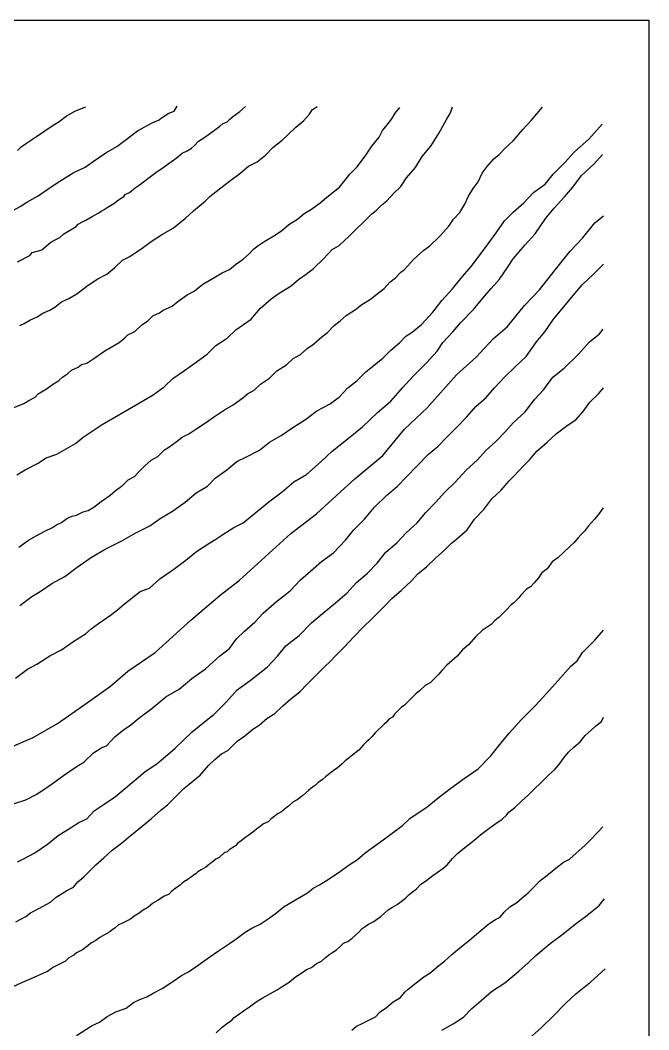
# Model space of a CAD drawing. Header units: millimetres. Extents: x 19067981 to 38137102, y 2652003 to 2652615.
# Drawn here: x 19068158.23 to 19068164.45, y 2652518.27 to 2652528.25 of the extents above; entities that cross this region are included whole.
import ezdxf

# ---------------------------------------------------------------- set-up
doc = ezdxf.new("R2010")
doc.units = ezdxf.units.MM

msp = doc.modelspace()

# ---------------------------------------------------------------- linework, layer by layer
for points in [[(19068135.9326, 2652528.2463), (19068164.4513, 2652528.2463), (19068164.4513, 2652508.0334), (19068135.9324, 2652508.0334), (19068135.9324, 2652528.2463)], [(19068158.1664, 2652524.4169), (19068158.27, 2652524.4593), (19068158.3193, 2652524.4896), (19068158.3815, 2652524.5204), (19068158.4139, 2652524.5527), (19068158.4959, 2652524.6029), (19068158.554, 2652524.6471), (19068158.6173, 2652524.6861), (19068158.6543, 2652524.7189), (19068158.7058, 2652524.7537), (19068158.7408, 2652524.787), (19068158.8071, 2652524.8168), (19068158.8395, 2652524.8445), (19068158.8945, 2652524.8584), (19068158.9723, 2652524.9086), (19068159.0721, 2652524.9794), (19068159.2147, 2652525.0609), (19068159.2687, 2652525.106), (19068159.298, 2652525.1389), (19068159.3674, 2652525.1707), (19068159.434, 2652525.2337), (19068159.4957, 2652525.2748), (19068159.5476, 2652525.3251), (19068159.6136, 2652525.3552), (19068159.649, 2652525.3814), (19068159.7385, 2652525.4215), (19068159.7925, 2652525.4677), (19068159.8873, 2652525.5312), (19068159.9541, 2652525.5687), (19068160.0405, 2652525.6375), (19068160.1024, 2652525.6737), (19068160.1657, 2652525.7108), (19068160.2313, 2652525.7493), (19068160.3031, 2652525.7834), (19068160.3628, 2652525.8332), (19068160.4414, 2652525.8881), (19068160.4997, 2652525.9372), (19068160.5465, 2652525.986), (19068160.5835, 2652526.0163), (19068160.6539, 2652526.0636), (19068160.7426, 2652526.1152), (19068160.8172, 2652526.1661), (19068160.8917, 2652526.2262), (19068160.9756, 2652526.2803), (19068161.0445, 2652526.3352), (19068161.1146, 2652526.3787), (19068161.2021, 2652526.4414), (19068161.2839, 2652526.511), (19068161.394, 2652526.5973), (19068161.4949, 2652526.7234), (19068161.5648, 2652526.7953), (19068161.6462, 2652526.9035), (19068161.711, 2652527.0006), (19068161.7836, 2652527.092), (19068161.8186, 2652527.1577), (19068161.8633, 2652527.2137), (19068161.9097, 2652527.2717), (19068161.9416, 2652527.3265), (19068161.9899, 2652527.3845)], [(19068158.1672, 2652526.3693), (19068158.2354, 2652526.4045), (19068158.3018, 2652526.4486), (19068158.4115, 2652526.5108), (19068158.4897, 2652526.5642), (19068158.599, 2652526.639), (19068158.7598, 2652526.7382), (19068158.8759, 2652526.7928), (19068158.9571, 2652526.8493), (19068159.0829, 2652526.9368), (19068159.19, 2652526.9979), (19068159.2816, 2652527.068), (19068159.3946, 2652527.1544), (19068159.4976, 2652527.2081), (19068159.5463, 2652527.2357), (19068159.6076, 2652527.2615), (19068159.6305, 2652527.2831), (19068159.7046, 2652527.3261), (19068159.7563, 2652527.3471), (19068159.7876, 2652527.3976)], [(19068158.2008, 2652523.755), (19068158.2824, 2652523.8024), (19068158.4058, 2652523.8649), (19068158.4916, 2652523.921), (19068158.5976, 2652523.9583), (19068158.7807, 2652524.065), (19068158.8565, 2652524.1253), (19068158.9564, 2652524.192), (19068159.0464, 2652524.2509), (19068159.3968, 2652524.456), (19068159.5485, 2652524.5448), (19068159.6596, 2652524.6231), (19068159.7444, 2652524.7049), (19068159.8586, 2652524.7839), (19068159.9529, 2652524.8493), (19068160.0845, 2652524.9465), (19068160.1684, 2652525.0309), (19068160.2828, 2652525.1029), (19068160.3677, 2652525.1856), (19068160.5186, 2652525.292), (19068160.6064, 2652525.3988), (19068160.7163, 2652525.4926), (19068160.7956, 2652525.5482), (19068160.9144, 2652525.6215), (19068160.9867, 2652525.684), (19068161.0619, 2652525.7352), (19068161.135, 2652525.7942), (19068161.2336, 2652525.8885), (19068161.3208, 2652525.982), (19068161.3884, 2652526.0208), (19068161.4908, 2652526.1143), (19068161.5613, 2652526.186), (19068161.6313, 2652526.2497), (19068161.7092, 2652526.3303), (19068161.7598, 2652526.3707), (19068161.8113, 2652526.4215), (19068161.8591, 2652526.4604), (19068161.9292, 2652526.5378), (19068161.9973, 2652526.6016), (19068162.0537, 2652526.6872), (19068162.1424, 2652526.79), (19068162.211, 2652526.8998), (19068162.2965, 2652527.0024), (19068162.3784, 2652527.1326), (19068162.4304, 2652527.2301), (19068162.4507, 2652527.2641), (19068162.4915, 2652527.3324), (19068162.5109, 2652527.3913)], [(19068158.2086, 2652525.8599), (19068158.3295, 2652525.9222), (19068158.3542, 2652525.9509), (19068158.415, 2652525.9669), (19068158.4493, 2652525.9759), (19068158.5393, 2652526.0544), (19068158.5794, 2652526.0744), (19068158.6255, 2652526.0975), (19068158.6675, 2652526.1364), (19068158.7397, 2652526.1781), (19068158.7885, 2652526.2062), (19068158.8078, 2652526.2301), (19068158.8492, 2652526.2527), (19068158.8837, 2652526.2716), (19068158.9466, 2652526.3061), (19068159.0049, 2652526.341), (19068159.0427, 2652526.3637), (19068159.0653, 2652526.3772), (19068159.0936, 2652526.3941), (19068159.1594, 2652526.4336), (19068159.2073, 2652526.4713), (19068159.2587, 2652526.5026), (19068159.274, 2652526.5226), (19068159.3143, 2652526.5449), (19068159.373, 2652526.5889), (19068159.4111, 2652526.6174), (19068159.4664, 2652526.6588), (19068159.5106, 2652526.6919), (19068159.5501, 2652526.7205), (19068159.5903, 2652526.7496), (19068159.644, 2652526.7884), (19068159.6982, 2652526.8276), (19068159.7631, 2652526.8715), (19068159.7778, 2652526.8828), (19068159.7964, 2652526.8988), (19068159.8349, 2652526.9317), (19068159.8875, 2652526.957), (19068159.9302, 2652526.9823), (19068159.9569, 2652527.009), (19068159.9983, 2652527.0503), (19068160.0243, 2652527.0676), (19068160.051, 2652527.0836), (19068160.1567, 2652527.1594), (19068160.2087, 2652527.2007), (19068160.2384, 2652527.2243), (19068160.2781, 2652527.2401), (19068160.3088, 2652527.2674), (19068160.3335, 2652527.2921), (19068160.4079, 2652527.3445), (19068160.4626, 2652527.3919)], [(19068158.2094, 2652526.9588), (19068158.243, 2652526.9938), (19068158.2969, 2652527.0327), (19068158.3958, 2652527.098), (19068158.4781, 2652527.1524), (19068158.5517, 2652527.2009), (19068158.6202, 2652527.2458), (19068158.6901, 2652527.2969), (19068158.7748, 2652527.3468), (19068158.8823, 2652527.3911)], [(19068158.2223, 2652523.0398), (19068158.3162, 2652523.1068), (19068158.3921, 2652523.1501), (19068158.4773, 2652523.1987), (19068158.5541, 2652523.234), (19068158.5936, 2652523.2592), (19068158.6443, 2652523.2813), (19068158.6955, 2652523.3215), (19068158.7475, 2652523.3454), (19068158.7906, 2652523.3565), (19068158.8579, 2652523.3885), (19068158.906, 2652523.4006), (19068158.9642, 2652523.4353), (19068159.0367, 2652523.4914), (19068159.1239, 2652523.5521), (19068159.1731, 2652523.5956), (19068159.249, 2652523.6519), (19068159.3024, 2652523.7054), (19068159.364, 2652523.7388), (19068159.4152, 2652523.7912), (19068159.466, 2652523.8432), (19068159.5303, 2652523.8972), (19068159.5958, 2652523.9345), (19068159.6628, 2652524.0007), (19068159.7044, 2652524.0262), (19068159.7764, 2652524.0812), (19068159.8365, 2652524.1271), (19068159.9024, 2652524.1603), (19068159.9713, 2652524.2045), (19068160.0783, 2652524.2731), (19068160.1476, 2652524.3252), (19068160.2562, 2652524.3978), (19068160.3417, 2652524.4454), (19068160.436, 2652524.515), (19068160.4824, 2652524.5557), (19068160.547, 2652524.5908), (19068160.6122, 2652524.6483), (19068160.6998, 2652524.7085), (19068160.7719, 2652524.7829), (19068160.8695, 2652524.8413), (19068160.9352, 2652524.9049), (19068161.008, 2652524.9443), (19068161.0714, 2652525.002), (19068161.1366, 2652525.0451), (19068161.2173, 2652525.1175), (19068161.2747, 2652525.1615), (19068161.3402, 2652525.2304), (19068161.3993, 2652525.2753), (19068161.4587, 2652525.3281), (19068161.5611, 2652525.3935), (19068161.6029, 2652525.4316), (19068161.6987, 2652525.4888), (19068161.7603, 2652525.5377), (19068161.8335, 2652525.5959), (19068161.8893, 2652525.6575), (19068161.9471, 2652525.702), (19068161.9978, 2652525.7557), (19068162.0356, 2652525.7825), (19068162.1238, 2652525.8833), (19068162.2258, 2652525.9737), (19068162.2852, 2652526.017), (19068162.3821, 2652526.1074), (19068162.475, 2652526.2111), (19068162.5188, 2652526.2787), (19068162.5836, 2652526.3466), (19068162.6321, 2652526.4272), (19068162.6695, 2652526.5072), (19068162.7151, 2652526.583), (19068162.7651, 2652526.6488), (19068162.8037, 2652526.7341), (19068162.8541, 2652526.8012), (19068162.9178, 2652526.8757), (19068162.9726, 2652526.9206), (19068163.0316, 2652526.9821), (19068163.1106, 2652527.0534), (19068163.2052, 2652527.1674), (19068163.2864, 2652527.2551), (19068163.3984, 2652527.3884)], [(19068158.2314, 2652525.229), (19068158.2737, 2652525.249), (19068158.3297, 2652525.2835), (19068158.4021, 2652525.3164), (19068158.46, 2652525.3509), (19068158.5291, 2652525.382), (19068158.5759, 2652525.4107), (19068158.6447, 2652525.464), (19068158.7153, 2652525.4956), (19068158.7952, 2652525.5438), (19068158.9059, 2652525.6287), (19068159.0027, 2652525.691), (19068159.0899, 2652525.7381), (19068159.1661, 2652525.8007), (19068159.2474, 2652525.8751), (19068159.3131, 2652525.9077), (19068159.4272, 2652525.9854), (19068159.5285, 2652526.0583), (19068159.6435, 2652526.133), (19068159.7482, 2652526.1924), (19068159.8682, 2652526.2889), (19068159.9495, 2652526.3633), (19068160.0636, 2652526.4585), (19068160.1109, 2652526.5052), (19068160.2172, 2652526.5891), (19068160.3034, 2652526.6572), (19068160.4067, 2652526.731), (19068160.4919, 2652526.8034), (19068160.5767, 2652526.8452), (19068160.6596, 2652526.9122), (19068160.7317, 2652526.9871), (19068160.8258, 2652527.0609), (19068160.8828, 2652527.1149), (19068160.9601, 2652527.1882), (19068161.0373, 2652527.2509), (19068161.0962, 2652527.319), (19068161.123, 2652527.3603), (19068161.1718, 2652527.3933)], [(19068158.2327, 2652522.4638), (19068158.3509, 2652522.5507), (19068158.4337, 2652522.5999), (19068158.5488, 2652522.6798), (19068158.6776, 2652522.7496), (19068158.7969, 2652522.8401), (19068158.9407, 2652522.9413), (19068159.074, 2652523.0193), (19068159.2383, 2652523.1012), (19068159.3767, 2652523.1813), (19068159.5155, 2652523.2486), (19068159.6289, 2652523.3287), (19068159.7408, 2652523.3934), (19068159.8676, 2652523.4851), (19068159.9751, 2652523.5755), (19068160.0865, 2652523.6428), (19068160.1623, 2652523.7215), (19068160.2786, 2652523.8024), (19068160.3767, 2652523.8859), (19068160.4739, 2652523.933), (19068160.6013, 2652523.9991), (19068160.7009, 2652524.076), (19068160.8165, 2652524.1422), (19068160.9298, 2652524.2208), (19068161.0575, 2652524.2992), (19068161.1694, 2652524.3867), (19068161.2948, 2652524.4511), (19068161.3876, 2652524.5202), (19068161.4759, 2652524.6136), (19068161.566, 2652524.6869), (19068161.6521, 2652524.773), (19068161.7184, 2652524.8259), (19068161.8202, 2652524.9072), (19068161.8991, 2652524.9845), (19068161.9867, 2652525.0587), (19068162.0493, 2652525.1256), (19068162.112, 2652525.1621), (19068162.2018, 2652525.2393), (19068162.3159, 2652525.3621), (19068162.403, 2652525.4781), (19068162.509, 2652525.5913), (19068162.5915, 2652525.6954), (19068162.6953, 2652525.8123), (19068162.7764, 2652525.9223), (19068162.8611, 2652526.0373), (19068162.9411, 2652526.146), (19068163.0254, 2652526.2625), (19068163.1095, 2652526.3505), (19068163.2162, 2652526.4431), (19068163.312, 2652526.5421), (19068163.4269, 2652526.6259), (19068163.5064, 2652526.7251), (19068163.6223, 2652526.8394), (19068163.7166, 2652526.945), (19068163.8565, 2652527.0715), (19068163.9914, 2652527.2185)], [(19068158.1871, 2652521.7441), (19068158.3064, 2652521.8329), (19068158.4007, 2652521.8815), (19068158.5271, 2652521.9654), (19068158.6434, 2652522.0231), (19068158.7536, 2652522.1036), (19068158.88, 2652522.1829), (19068158.9355, 2652522.2315), (19068159.01, 2652522.2846), (19068159.128, 2652522.3688), (19068159.1975, 2652522.4184), (19068159.2649, 2652522.48), (19068159.4202, 2652522.6005), (19068159.5121, 2652522.6354), (19068159.6162, 2652522.7257), (19068159.7555, 2652522.8203), (19068159.8717, 2652522.9121), (19068159.9775, 2652522.9956), (19068160.1098, 2652523.0811), (19068160.1693, 2652523.1194), (19068160.237, 2652523.1632), (19068160.3459, 2652523.2334), (19068160.4407, 2652523.2796), (19068160.5478, 2652523.3676), (19068160.692, 2652523.4861), (19068160.827, 2652523.5867), (19068160.9411, 2652523.6843), (19068161.065, 2652523.7587), (19068161.2127, 2652523.8867), (19068161.3206, 2652523.9876), (19068161.4971, 2652524.1278), (19068161.6202, 2652524.2272), (19068161.768, 2652524.3688), (19068161.8987, 2652524.4812), (19068162.0159, 2652524.613), (19068162.1193, 2652524.7292), (19068162.2562, 2652524.8641), (19068162.3588, 2652524.9756), (19068162.4136, 2652525.0627), (19068162.5147, 2652525.1659), (19068162.5907, 2652525.2592), (19068162.7171, 2652525.3887), (19068162.8106, 2652525.4996), (19068162.8928, 2652525.5942), (19068162.975, 2652525.6888), (19068163.054, 2652525.8041), (19068163.1108, 2652525.887), (19068163.2236, 2652526.0232), (19068163.3279, 2652526.1358), (19068163.4336, 2652526.2891), (19068163.515, 2652526.3884), (19068163.6161, 2652526.5014), (19068163.7002, 2652526.5955), (19068163.7849, 2652526.7113), (19068163.9113, 2652526.8264), (19068163.9941, 2652526.9205)], [(19068158.1031, 2652521.0473), (19068158.3621, 2652521.1576), (19068158.6031, 2652521.296), (19068158.8528, 2652521.4715), (19068159.1276, 2652521.6647), (19068159.2986, 2652521.8144), (19068159.5703, 2652521.9983), (19068159.745, 2652522.1568), (19068159.9217, 2652522.3192), (19068160.2112, 2652522.5635), (19068160.4016, 2652522.7108), (19068160.62, 2652522.9093), (19068160.9101, 2652523.173), (19068161.1652, 2652523.3686), (19068161.4022, 2652523.5852), (19068161.5439, 2652523.7149), (19068161.82, 2652523.9462), (19068162.0341, 2652524.205), (19068162.2594, 2652524.4159), (19068162.5485, 2652524.7433), (19068162.7434, 2652524.9182), (19068162.9139, 2652525.1), (19068163.0539, 2652525.2207), (19068163.2234, 2652525.4286), (19068163.3698, 2652525.5811), (19068163.5291, 2652525.7815), (19068163.6729, 2652525.9645), (19068163.7951, 2652526.0916), (19068163.9163, 2652526.2425), (19068164.0015, 2652526.3137)], [(19068158.1683, 2652520.5043), (19068158.2899, 2652520.5412), (19068158.4007, 2652520.5986), (19068158.5296, 2652520.6888), (19068158.6641, 2652520.7829), (19068158.7981, 2652520.8767), (19068158.8633, 2652520.9131), (19068158.9612, 2652521.0063), (19068159.0416, 2652521.0596), (19068159.0893, 2652521.0768), (19068159.1697, 2652521.1654), (19068159.2594, 2652521.2381), (19068159.3259, 2652521.2808), (19068159.4072, 2652521.3497), (19068159.5353, 2652521.4448), (19068159.6751, 2652521.56), (19068159.8057, 2652521.6354), (19068159.9306, 2652521.7408), (19068160.0661, 2652521.8384), (19068160.2058, 2652521.9627), (19068160.3035, 2652522.0373), (19068160.3741, 2652522.1349), (19068160.4524, 2652522.2107), (19068160.5566, 2652522.2976), (19068160.6389, 2652522.3875), (19068160.7694, 2652522.5015), (19068160.906, 2652522.6077), (19068161.0078, 2652522.7168), (19068161.1071, 2652522.8028), (19068161.2155, 2652522.8967), (19068161.3315, 2652522.9838), (19068161.4515, 2652523.1072), (19068161.5311, 2652523.2072), (19068161.6388, 2652523.3142), (19068161.7398, 2652523.4331), (19068161.8598, 2652523.5517), (19068161.9617, 2652523.6402), (19068162.1548, 2652523.8367), (19068162.2735, 2652523.9574), (19068162.3635, 2652524.0347), (19068162.4538, 2652524.1258), (19068162.5511, 2652524.2237), (19068162.6532, 2652524.3267), (19068162.7399, 2652524.4277), (19068162.8425, 2652524.5187), (19068162.9238, 2652524.613), (19068163.0267, 2652524.7225), (19068163.1309, 2652524.8226), (19068163.2373, 2652524.9246), (19068163.3398, 2652525.0691), (19068163.4228, 2652525.168), (19068163.509, 2652525.2927), (19068163.6109, 2652525.4153), (19068163.7041, 2652525.5275), (19068163.7924, 2652525.6323), (19068163.9082, 2652525.7414), (19068164.0018, 2652525.8341)], [(19068158.2068, 2652519.9303), (19068158.2599, 2652519.9578), (19068158.3808, 2652520.0204), (19068158.5054, 2652520.1047), (19068158.6095, 2652520.1885), (19068158.732, 2652520.2672), (19068158.813, 2652520.3192), (19068158.8941, 2652520.3559), (19068158.9676, 2652520.4336), (19068159.0639, 2652520.4992), (19068159.1774, 2652520.5765), (19068159.3423, 2652520.7147), (19068159.4689, 2652520.8207), (19068159.5894, 2652520.9013), (19068159.7145, 2652521.0079), (19068159.7665, 2652521.0522), (19068159.937, 2652521.213), (19068160.0752, 2652521.3248), (19068160.1493, 2652521.3848), (19068160.2723, 2652521.5062), (19068160.3809, 2652521.6282), (19068160.5104, 2652521.72), (19068160.6787, 2652521.8559), (19068160.7784, 2652521.9607), (19068160.8617, 2652522.0651), (19068160.992, 2652522.1673), (19068161.1148, 2652522.291), (19068161.2224, 2652522.381), (19068161.3513, 2652522.4887), (19068161.4641, 2652522.5841), (19068161.5604, 2652522.6904), (19068161.6707, 2652522.7813), (19068161.7634, 2652522.88), (19068161.8505, 2652522.9882), (19068161.9589, 2652523.0825), (19068162.0508, 2652523.1821), (19068162.1595, 2652523.2797), (19068162.2452, 2652523.381), (19068162.3432, 2652523.4789), (19068162.4325, 2652523.5818), (19068162.5358, 2652523.6814), (19068162.6436, 2652523.8007), (19068162.7565, 2652523.9021), (19068162.8422, 2652523.9982), (19068162.9369, 2652524.0827), (19068163.0262, 2652524.1761), (19068163.1093, 2652524.2661), (19068163.2276, 2652524.3751), (19068163.3238, 2652524.5018), (19068163.4133, 2652524.5984), (19068163.5034, 2652524.7181), (19068163.6154, 2652524.8081), (19068163.7547, 2652524.945), (19068163.865, 2652525.0691), (19068163.9623, 2652525.1457), (19068164.0008, 2652525.192)], [(19068158.1901, 2652519.3355), (19068158.2896, 2652519.3895), (19068158.3358, 2652519.4269), (19068158.4187, 2652519.4699), (19068158.5342, 2652519.5315), (19068158.5912, 2652519.5805), (19068158.6972, 2652519.6466), (19068158.7615, 2652519.6809), (19068158.8058, 2652519.7332), (19068158.8633, 2652519.7816), (19068158.9114, 2652519.8277), (19068158.9843, 2652519.8994), (19068159.0619, 2652519.9689), (19068159.1455, 2652520.0443), (19068159.236, 2652520.1141), (19068159.3004, 2652520.1668), (19068159.3703, 2652520.2279), (19068159.4414, 2652520.2827), (19068159.5345, 2652520.3579), (19068159.6268, 2652520.4395), (19068159.6923, 2652520.4925), (19068159.7805, 2652520.5821), (19068159.8529, 2652520.6531), (19068159.9408, 2652520.726), (19068160.0135, 2652520.7875), (19068160.0958, 2652520.8803), (19068160.159, 2652520.9405), (19068160.227, 2652520.9984), (19068160.2881, 2652521.0308), (19068160.38, 2652521.1222), (19068160.4573, 2652521.1764), (19068160.5341, 2652521.24), (19068160.5971, 2652521.2817), (19068160.6759, 2652521.3488), (19068160.7539, 2652521.3956), (19068160.8331, 2652521.4697), (19068160.9101, 2652521.5393), (19068161.0006, 2652521.6084), (19068161.0742, 2652521.6863), (19068161.1705, 2652521.7841), (19068161.2385, 2652521.8507), (19068161.3071, 2652521.9174), (19068161.3508, 2652521.961), (19068161.4376, 2652522.0499), (19068161.5356, 2652522.154), (19068161.6281, 2652522.2516), (19068161.7054, 2652522.3239), (19068161.7705, 2652522.3903), (19068161.8509, 2652522.4682), (19068161.9146, 2652522.5342), (19068162.0021, 2652522.6114), (19068162.1038, 2652522.708), (19068162.1662, 2652522.7771), (19068162.2518, 2652522.8461), (19068162.3466, 2652522.9352), (19068162.4318, 2652523.0096), (19068162.5004, 2652523.0782), (19068162.5509, 2652523.1174), (19068162.6547, 2652523.212), (19068162.7264, 2652523.316), (19068162.8189, 2652523.4124), (19068162.8994, 2652523.5165), (19068162.99, 2652523.6035), (19068163.0711, 2652523.6957), (19068163.1155, 2652523.7397), (19068163.2122, 2652523.8413), (19068163.2702, 2652523.9005), (19068163.3446, 2652523.9863), (19068163.4469, 2652524.0773), (19068163.5355, 2652524.1595), (19068163.6424, 2652524.2404), (19068163.7285, 2652524.2977), (19068163.8008, 2652524.3781), (19068163.8696, 2652524.4725), (19068163.9538, 2652524.5541), (19068164.0027, 2652524.6125)], [(19068163.9984, 2652523.428), (19068163.9496, 2652523.3582), (19068163.9154, 2652523.316), (19068163.8845, 2652523.2835), (19068163.8536, 2652523.251), (19068163.8146, 2652523.1974), (19068163.7837, 2652523.1633), (19068163.7528, 2652523.1308), (19068163.7105, 2652523.0805), (19068163.6731, 2652523.048), (19068163.5999, 2652522.9804), (19068163.5528, 2652522.9333), (19068163.4942, 2652522.8927), (19068163.4471, 2652522.8245), (19068163.3934, 2652522.7839), (19068163.3593, 2652522.7352), (19068163.3186, 2652522.686), (19068163.2827, 2652522.6482), (19068163.2417, 2652522.6232), (19068163.1872, 2652522.5643), (19068163.1647, 2652522.5374), (19068163.1168, 2652522.4906), (19068163.0898, 2652522.4689), (19068163.0401, 2652522.4171), (19068163.0061, 2652522.3852), (19068162.9669, 2652522.3451), (19068162.9298, 2652522.3142), (19068162.8907, 2652522.2751), (19068162.8412, 2652522.2411), (19068162.8041, 2652522.2144), (19068162.74, 2652522.1572), (19068162.6668, 2652522.0738), (19068162.6071, 2652522.0255), (19068162.5545, 2652521.9606), (19068162.4545, 2652521.8738), (19068162.4092, 2652521.8224), (19068162.371, 2652521.7822), (19068162.2905, 2652521.6986), (19068162.239, 2652521.6708), (19068162.1823, 2652521.6204), (19068162.1463, 2652521.5905), (19068162.0337, 2652521.4767), (19068162.0007, 2652521.4551), (19068161.978, 2652521.4304), (19068161.9378, 2652521.3883), (19068161.9162, 2652521.3605), (19068161.8812, 2652521.3409), (19068161.8523, 2652521.307), (19068161.8348, 2652521.2905), (19068161.744, 2652521.2046), (19068161.713, 2652521.1665), (19068161.6821, 2652521.1367), (19068161.6595, 2652521.1171), (19068161.6419, 2652521.1007), (19068161.6255, 2652521.0821), (19068161.6049, 2652521.0554), (19068161.5822, 2652521.0348), (19068161.5077, 2652520.9745), (19068161.4748, 2652520.9467), (19068161.448, 2652520.9272), (19068161.4201, 2652520.8994), (19068161.3913, 2652520.8747), (19068161.3697, 2652520.8541), (19068161.3429, 2652520.8387), (19068161.2551, 2652520.7684), (19068161.2252, 2652520.7437), (19068161.1778, 2652520.7097), (19068161.1562, 2652520.6871), (19068161.1366, 2652520.6727), (19068161.1078, 2652520.6552), (19068161.0861, 2652520.6356), (19068161.0282, 2652520.5837), (19068160.9726, 2652520.5426), (19068160.9313, 2652520.521), (19068160.8891, 2652520.4798), (19068160.8458, 2652520.4479), (19068160.818, 2652520.4242), (19068160.785, 2652520.4078), (19068160.7168, 2652520.3558), (19068160.6858, 2652520.3249), (19068160.6415, 2652520.3064), (19068160.6065, 2652520.2786), (19068160.5715, 2652520.2518), (19068160.5498, 2652520.2343), (19068160.4961, 2652520.1949), (19068160.4662, 2652520.1733), (19068160.4209, 2652520.1373), (19068160.3879, 2652520.1157), (19068160.3632, 2652520.0868), (19068160.3024, 2652520.0488), (19068160.2774, 2652520.0257), (19068160.2558, 2652520.0216), (19068160.2032, 2652519.9732), (19068160.1703, 2652519.9547), (19068160.1311, 2652519.9238), (19068160.1115, 2652519.9104), (19068160.0888, 2652519.895), (19068160.0708, 2652519.8762), (19068160.0489, 2652519.8632), (19068160.0257, 2652519.8502), (19068159.9912, 2652519.8304), (19068159.9742, 2652519.8156), (19068159.9589, 2652519.8057), (19068159.9297, 2652519.7831), (19068159.9093, 2652519.7693), (19068159.892, 2652519.755), (19068159.8523, 2652519.732), (19068159.8355, 2652519.7177), (19068159.8199, 2652519.703), (19068159.7973, 2652519.6854), (19068159.7496, 2652519.6544), (19068159.7279, 2652519.6331), (19068159.7, 2652519.6072), (19068159.6601, 2652519.5894), (19068159.6171, 2652519.5611), (19068159.5887, 2652519.5433), (19068159.5426, 2652519.5171), (19068159.4985, 2652519.4783), (19068159.466, 2652519.4616), (19068159.4313, 2652519.4375), (19068159.4104, 2652519.4228), (19068159.3631, 2652519.3935), (19068159.3401, 2652519.3735), (19068159.3197, 2652519.3587), (19068159.274, 2652519.3362), (19068159.2383, 2652519.3217), (19068159.2059, 2652519.3058), (19068159.1754, 2652519.2768), (19068159.1417, 2652519.2536), (19068159.1205, 2652519.2391), (19068159.0236, 2652519.1826), (19068158.9826, 2652519.1536), (19068158.9402, 2652519.1291), (19068158.8926, 2652519.0921), (19068158.8509, 2652519.061), (19068158.7915, 2652519.0297), (19068158.7645, 2652519.0077), (19068158.717, 2652518.9801), (19068158.6816, 2652518.9494), (19068158.6249, 2652518.9194), (19068158.5721, 2652518.8907), (19068158.5407, 2652518.8714), (19068158.5033, 2652518.8447), (19068158.4652, 2652518.8313), (19068158.3621, 2652518.7823), (19068158.2479, 2652518.7336), (19068158.1544, 2652518.6916)], [(19068158.793, 2652518.2143), (19068158.8823, 2652518.2735), (19068158.9471, 2652518.3137), (19068159.0198, 2652518.3461), (19068159.0957, 2652518.4005), (19068159.1798, 2652518.446), (19068159.2825, 2652518.4854), (19068159.3552, 2652518.5391), (19068159.4192, 2652518.5706), (19068159.4864, 2652518.5967), (19068159.5504, 2652518.6314), (19068159.6376, 2652518.6777), (19068159.734, 2652518.7392), (19068159.8296, 2652518.8079), (19068159.8975, 2652518.8442), (19068159.995, 2652518.9077), (19068160.0882, 2652518.9756), (19068160.187, 2652519.0427), (19068160.3043, 2652519.122), (19068160.3659, 2652519.1647), (19068160.4583, 2652519.2341), (19068160.5239, 2652519.2728), (19068160.6064, 2652519.3127), (19068160.6854, 2652519.3671), (19068160.7565, 2652519.4168), (19068160.8442, 2652519.4871), (19068160.997, 2652519.5775), (19068161.0745, 2652519.6241), (19068161.1314, 2652519.6683), (19068161.1946, 2652519.703), (19068161.2633, 2652519.7448), (19068161.3781, 2652519.8203), (19068161.4145, 2652519.8479), (19068161.488, 2652519.8992), (19068161.5709, 2652519.9521), (19068161.6477, 2652520.0197), (19068161.7647, 2652520.1033), (19068161.8619, 2652520.1728), (19068161.9275, 2652520.2233), (19068162.0155, 2652520.2901), (19068162.0874, 2652520.3588), (19068162.1688, 2652520.4156), (19068162.2565, 2652520.4716), (19068162.3511, 2652520.5494), (19068162.4927, 2652520.6574), (19068162.6253, 2652520.7526), (19068162.7637, 2652520.8485), (19068162.8873, 2652520.977), (19068162.9774, 2652521.0876), (19068163.069, 2652521.2028), (19068163.1913, 2652521.3365), (19068163.3304, 2652521.4753), (19068163.4684, 2652521.6265), (19068163.5791, 2652521.7474), (19068163.6808, 2652521.8631), (19068163.7429, 2652521.9166), (19068163.7957, 2652521.9976), (19068163.8498, 2652522.0503), (19068163.918, 2652522.121), (19068164.003, 2652522.22)], [(19068160.1719, 2652518.2404), (19068160.2336, 2652518.2968), (19068160.2741, 2652518.3276), (19068160.3287, 2652518.3663), (19068160.3516, 2652518.3918), (19068160.4075, 2652518.4311), (19068160.4542, 2652518.4636), (19068160.5036, 2652518.4971), (19068160.5679, 2652518.5472), (19068160.6287, 2652518.5833), (19068160.7115, 2652518.63), (19068160.7743, 2652518.6638), (19068160.8157, 2652518.6928), (19068160.8959, 2652518.7403), (19068160.9567, 2652518.7931), (19068161.0104, 2652518.8257), (19068161.0644, 2652518.865), (19068161.1146, 2652518.8852), (19068161.1657, 2652518.9248), (19068161.2142, 2652518.9468), (19068161.2547, 2652518.9856), (19068161.2961, 2652519.0172), (19068161.327, 2652519.0375), (19068161.3631, 2652519.0612), (19068161.394, 2652519.0868), (19068161.4313, 2652519.1261), (19068161.4736, 2652519.1437), (19068161.5176, 2652519.1771), (19068161.5458, 2652519.2035), (19068161.582, 2652519.2343), (19068161.6163, 2652519.2695), (19068161.6454, 2652519.2897), (19068161.6807, 2652519.3126), (19068161.7309, 2652519.3417), (19068161.7591, 2652519.3601), (19068161.8009, 2652519.3889), (19068161.8379, 2652519.4223), (19068161.8732, 2652519.4566), (19068161.9172, 2652519.4813), (19068161.963, 2652519.5094), (19068162.0018, 2652519.5367), (19068162.0441, 2652519.5719), (19068162.0785, 2652519.6045), (19068162.1146, 2652519.6326), (19068162.1545, 2652519.6623), (19068162.1933, 2652519.7045), (19068162.2558, 2652519.7503), (19068162.314, 2652519.7961), (19068162.3572, 2652519.8242), (19068162.4136, 2652519.8629), (19068162.4585, 2652519.8999), (19068162.5088, 2652519.962), (19068162.559, 2652520.013), (19068162.6304, 2652520.0702), (19068162.6877, 2652520.1142), (19068162.7428, 2652520.1597), (19068162.7912, 2652520.1984), (19068162.8547, 2652520.2486), (19068162.9287, 2652520.3031), (19068163.0001, 2652520.3498), (19068163.0432, 2652520.3894), (19068163.0679, 2652520.4219), (19068163.1254, 2652520.4666), (19068163.1959, 2652520.5335), (19068163.2567, 2652520.5889), (19068163.2999, 2652520.6303), (19068163.403, 2652520.7288), (19068163.4579, 2652520.7856), (19068163.5266, 2652520.8455), (19068163.5716, 2652520.9009), (19068163.6121, 2652520.9572), (19068163.6563, 2652521.0132), (19068163.7101, 2652521.0642), (19068163.7709, 2652521.1162), (19068163.8229, 2652521.1769), (19068163.8511, 2652521.2033), (19068163.8803, 2652521.2311), (19068163.9235, 2652521.2707), (19068163.9843, 2652521.3173), (19068164.0028, 2652521.3587)], [(19068161.5141, 2652518.2649), (19068161.5614, 2652518.3074), (19068161.6164, 2652518.3334), (19068161.6759, 2652518.3631), (19068161.7495, 2652518.3988), (19068161.7934, 2652518.4461), (19068161.8585, 2652518.4896), (19068161.9247, 2652518.5463), (19068161.9943, 2652518.5908), (19068162.0396, 2652518.6414), (19068162.0707, 2652518.6705), (19068162.152, 2652518.7357), (19068162.227, 2652518.7944), (19068162.2864, 2652518.8308), (19068162.376, 2652518.9051), (19068162.4295, 2652518.9483), (19068162.5032, 2652519.0136), (19068162.5777, 2652519.0781), (19068162.6829, 2652519.1603), (19068162.7892, 2652519.2512), (19068162.8703, 2652519.3157), (19068162.935, 2652519.3606), (19068162.9802, 2652519.3842), (19068163.0197, 2652519.4324), (19068163.0755, 2652519.486), (19068163.1457, 2652519.5287), (19068163.1983, 2652519.5725), (19068163.2586, 2652519.6228), (19068163.3331, 2652519.6994), (19068163.3705, 2652519.7383), (19068163.4604, 2652519.8073), (19068163.5305, 2652519.8675), (19068163.6083, 2652519.9266), (19068163.6668, 2652519.9567), (19068163.7325, 2652520.0169), (19068163.8169, 2652520.0913), (19068163.8706, 2652520.145), (19068163.9429, 2652520.2183), (19068163.9955, 2652520.2763)], [(19068162.4033, 2652518.2649), (19068162.5154, 2652518.3302), (19068162.6201, 2652518.3956), (19068162.7023, 2652518.4795), (19068162.7943, 2652518.5592), (19068162.8952, 2652518.6487), (19068163.026, 2652518.7346), (19068163.1662, 2652518.8503), (19068163.2596, 2652518.9305), (19068163.3343, 2652519.0033), (19068163.4748, 2652519.1239), (19068163.6037, 2652519.219), (19068163.7214, 2652519.3123), (19068163.8373, 2652519.3982), (19068163.9606, 2652519.4989), (19068164.0129, 2652519.5642)], [(19068163.2692, 2652518.1831), (19068163.3899, 2652518.2939), (19068163.4989, 2652518.397), (19068163.6319, 2652518.5322), (19068163.7311, 2652518.6255), (19068163.8791, 2652518.744), (19068164.0192, 2652518.8723)]]:
    msp.add_lwpolyline(points)

doc.saveas('drawing.dxf')
